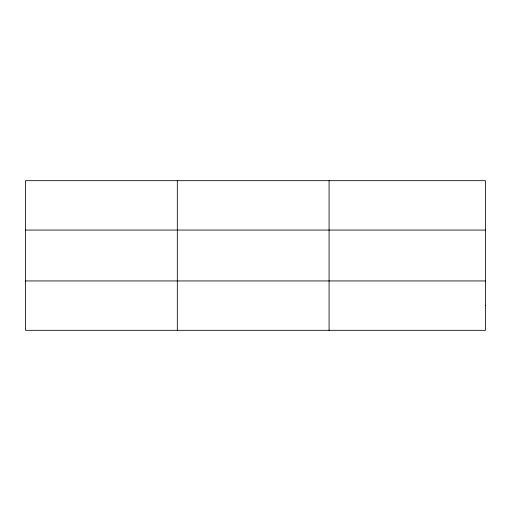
<?xml version="1.0" encoding="UTF-8"?>
<svg xmlns="http://www.w3.org/2000/svg" width="511" height="511" viewBox="0 0 511 511"><rect width="100%" height="100%" fill="white"/><g stroke="black" fill="none" stroke-linecap="round" stroke-linejoin="round"><path stroke-width="0.77" d="M177.317 330.323L177.317 180.677M25.55 230.059L485.45 230.059M25.55 280.941L485.45 280.941M329.084 180.677L329.084 330.323M485.45 305.635L485.45 330.323L25.55 330.323L25.55 180.677L485.45 180.677L485.45 305.635"/></g></svg>
